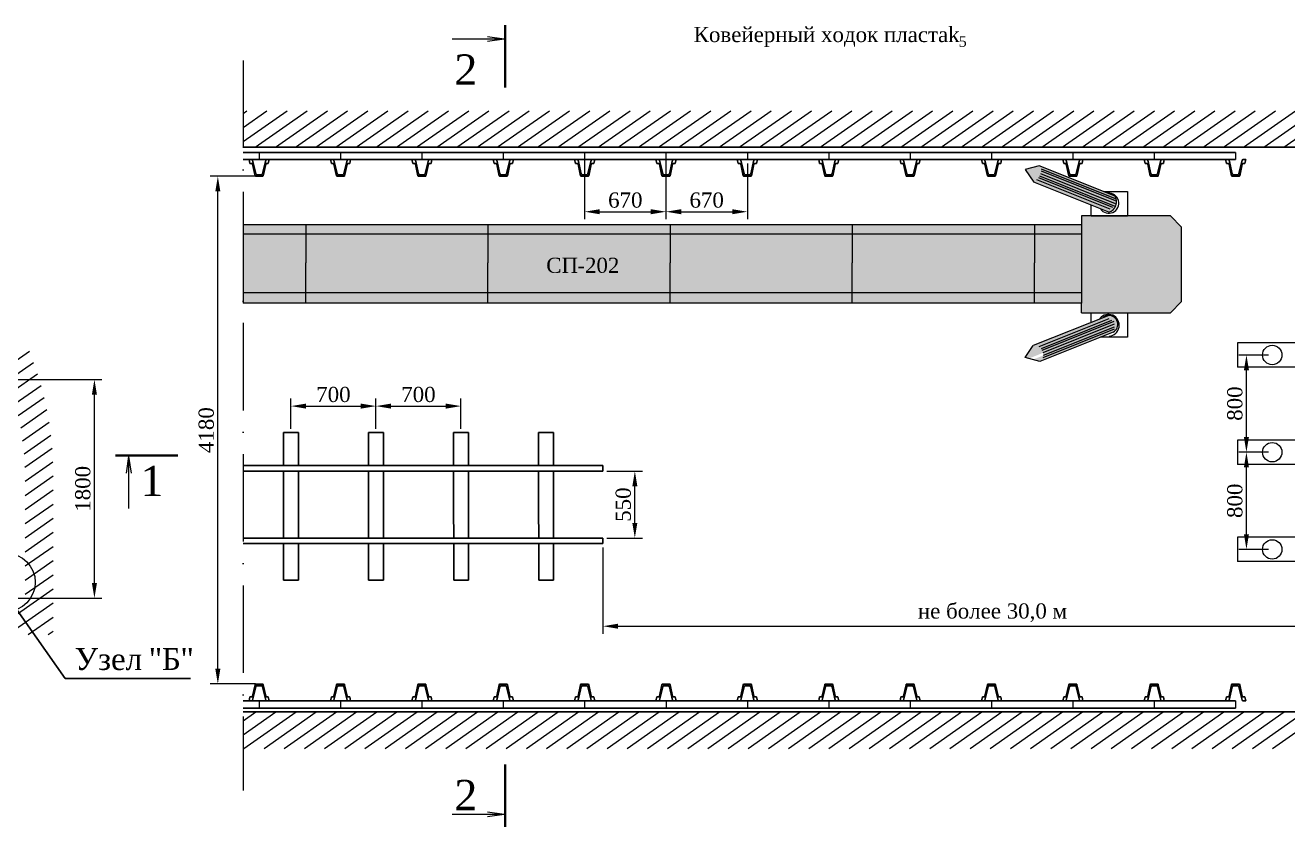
# Model space of a CAD drawing. Header units: millimetres. Extents: x -46762 to 217101, y -107409 to 31524.
# Drawn here: x 197293 to 207689, y -57504 to -50907 of the extents above; entities that cross this region are included whole.
import ezdxf

# ---------------------------------------------------------------- set-up
doc = ezdxf.new("R2010")
doc.units = ezdxf.units.MM
doc.linetypes.add('ACAD_ISO10W100', pattern=[18, 12, -3, 0, -3])
doc.styles.get("Standard").update_dxf_attribs({"font": 'TIMES.TTF'})

msp = doc.modelspace()

# ---------------------------------------------------------------- hatches: boundary and pattern name
at = {"lineweight": 13, "true_color": 0xffffff}
h = msp.add_hatch(color=7, dxfattribs=at)
edge = h.paths.add_edge_path()
edge.add_line((205527.68, -52094.54), (205597.23, -52197.98))
edge.add_line((205597.23, -52197.98), (206215.37, -52445.39))
edge.add_arc((206190.3, -52359.22), 89.74, 286.220776, 390.510708)
edge.add_line((206267.62, -52313.66), (205641.44, -52063.03))
edge.add_line((205641.44, -52063.03), (205527.68, -52094.54))
at = {"lineweight": 13}
for points in [[(206722.34, -52477.26), (205990.36, -52477.26), (205990.36, -53273.58), (206722.34, -53273.58), (206814.99, -53180.93), (206814.99, -52569.91)], [(199086.75, -52550.3), (199086.75, -53193.49), (205990.36, -53193.49), (205990.36, -52550.3)]]:
    msp.add_hatch(color=9, dxfattribs=at).paths.add_polyline_path(points)
at = {"lineweight": 13, "true_color": 0xffffff}
h = msp.add_hatch(color=7, dxfattribs=at)
edge = h.paths.add_edge_path()
edge.add_arc((205588.88, -53624.32), 86.67, 359.297864, 373.668881)
edge.add_line((205673.09, -53603.84), (205556.17, -53650.72))
edge.add_line((205556.17, -53650.72), (205589.4, -53659.92))
edge.add_line((205589.4, -53659.92), (205675.54, -53625.38))
edge = h.paths.add_edge_path()
edge.add_line((205527.35, -53642.74), (205646.21, -53675.65))
edge.add_line((205646.21, -53675.65), (206252.22, -53433.1))
edge.add_arc((206215.21, -53369.28), 73.77, 300.106922, 450.464587)
edge.add_line((206214.62, -53295.51), (205593.72, -53544.02))
edge.add_line((205593.72, -53544.02), (205527.35, -53642.74))

# ---------------------------------------------------------------- linework, layer by layer
at = {"lineweight": 40}
for p, q in [((201245.93, -50907.21), (201245.93, -51420.81)), ((198036.74, -54448.31), (198550.33, -54448.31)), ((201245.93, -56990.88), (201245.93, -57504.47))]:
    msp.add_line(p, q, dxfattribs=at)
at = {"lineweight": 20}
for p, q in [((201236.2, -51021.89), (200809.68, -51021.89)), ((201236.2, -51021.89), (201099.9, -51001.56)), ((201236.2, -51021.89), (201099.9, -51042.21)), ((198144.32, -54458.04), (198124, -54594.34)), ((198144.32, -54458.04), (198144.32, -54884.56)), ((198144.32, -54458.04), (198164.65, -54594.34)), ((201236.2, -57403.46), (200809.68, -57403.46)), ((201236.2, -57403.46), (201099.9, -57383.13)), ((201236.2, -57403.46), (201099.9, -57423.78))]:
    msp.add_line(p, q, dxfattribs=at)
at = {"color": 7, "linetype": 'ACAD_ISO10W100', "lineweight": 0, "ltscale": 60}
msp.add_line((199086.75, -51197.15), (199086.75, -57205.55), dxfattribs=at)
at = {"color": 7, "lineweight": 0}
for p, q in [((199086.75, -51632.71), (199117.7, -51611.04)), ((199086.75, -51748.99), (199283.76, -51611.04)), ((199086.75, -51865.27), (199449.83, -51611.04)), ((199187.44, -51911.04), (199615.89, -51611.04)), ((199353.51, -51911.04), (199781.95, -51611.04)), ((199519.57, -51911.04), (199948.02, -51611.04)), ((199685.63, -51911.04), (200114.08, -51611.04)), ((199851.7, -51911.04), (200280.14, -51611.04)), ((200017.76, -51911.04), (200446.21, -51611.04)), ((200183.82, -51911.04), (200612.27, -51611.04)), ((200349.89, -51911.04), (200778.33, -51611.04)), ((200515.95, -51911.04), (200944.39, -51611.04)), ((200682.01, -51911.04), (201110.46, -51611.04)), ((200848.08, -51911.04), (201276.52, -51611.04)), ((201014.14, -51911.04), (201442.58, -51611.04)), ((201180.2, -51911.04), (201608.65, -51611.04)), ((201346.27, -51911.04), (201774.71, -51611.04)), ((201512.33, -51911.04), (201940.77, -51611.04)), ((201678.39, -51911.04), (202106.84, -51611.04)), ((201844.46, -51911.04), (202272.9, -51611.04)), ((202010.52, -51911.04), (202438.96, -51611.04)), ((202176.58, -51911.04), (202605.03, -51611.04)), ((202342.65, -51911.04), (202771.09, -51611.04)), ((202508.71, -51911.04), (202937.15, -51611.04)), ((202674.77, -51911.04), (203103.22, -51611.04)), ((202840.84, -51911.04), (203269.28, -51611.04)), ((203006.9, -51911.04), (203435.34, -51611.04)), ((203172.96, -51911.04), (203601.41, -51611.04)), ((203339.03, -51911.04), (203767.47, -51611.04)), ((203505.09, -51911.04), (203933.53, -51611.04)), ((203671.15, -51911.04), (204099.6, -51611.04)), ((203837.22, -51911.04), (204265.66, -51611.04)), ((204003.28, -51911.04), (204431.72, -51611.04)), ((204169.34, -51911.04), (204597.79, -51611.04)), ((204335.41, -51911.04), (204763.85, -51611.04)), ((204501.47, -51911.04), (204929.91, -51611.04)), ((204667.53, -51911.04), (205095.98, -51611.04)), ((204833.6, -51911.04), (205262.04, -51611.04)), ((204999.66, -51911.04), (205428.1, -51611.04)), ((205165.72, -51911.04), (205594.17, -51611.04)), ((205331.79, -51911.04), (205760.23, -51611.04)), ((205497.85, -51911.04), (205926.29, -51611.04)), ((205663.91, -51911.04), (206092.36, -51611.04)), ((205829.98, -51911.04), (206258.42, -51611.04)), ((205996.04, -51911.04), (206424.48, -51611.04)), ((206162.1, -51911.04), (206590.55, -51611.04)), ((206328.17, -51911.04), (206756.61, -51611.04)), ((206494.23, -51911.04), (206922.67, -51611.04)), ((206660.29, -51911.04), (207088.74, -51611.04)), ((206826.36, -51911.04), (207254.8, -51611.04)), ((206992.42, -51911.04), (207420.86, -51611.04)), ((207158.48, -51911.04), (207586.93, -51611.04)), ((207324.55, -51911.04), (207752.99, -51611.04)), ((207490.61, -51911.04), (207919.05, -51611.04)), ((207656.67, -51911.04), (208085.12, -51611.04)), ((201899.18, -51984.55), (201899.18, -52504.49)), ((202569.18, -51984.55), (202569.18, -52504.49)), ((202569.18, -52044.55), (202569.18, -52504.49)), ((203239.18, -52044.55), (203239.18, -52504.49)), ((199188.11, -52150.37), (198816.6, -52150.37)), ((198879.1, -56204.37), (198879.1, -52275.37)), ((202024.18, -52441.99), (202444.18, -52441.99)), ((202694.18, -52441.99), (203114.18, -52441.99)), ((197117.53, -53737.03), (197327.38, -53590.09)), ((197152.15, -53829.07), (197362.37, -53681.87)), ((197114.58, -53823.1), (197925.24, -53823.1)), ((197183.41, -53923.46), (197394.31, -53775.78)), ((197211.18, -54020.29), (197423.12, -53871.89)), ((197862.74, -55498.1), (197862.74, -53948.1)), ((197235.32, -54119.67), (197448.66, -53970.29)), ((199480.79, -54229.16), (199480.79, -53979.6)), ((199605.79, -54042.1), (200055.79, -54042.1)), ((200180.79, -54229.16), (200180.79, -53979.6)), ((200180.79, -54229.16), (200180.79, -53979.6)), ((200305.79, -54042.1), (200755.79, -54042.1)), ((200880.79, -54229.16), (200880.79, -53979.6)), ((197255.63, -54221.73), (197470.81, -54071.06)), ((197271.9, -54326.61), (197489.39, -54174.33)), ((197283.87, -54434.51), (197504.21, -54280.23)), ((197291.21, -54545.65), (197515.03, -54388.93)), ((197293.35, -54660.43), (197521.59, -54500.62)), ((197293.35, -54776.71), (197523.35, -54615.66)), ((202081.12, -54577.81), (202375.21, -54577.81)), ((197293.35, -54892.99), (197523.35, -54731.94)), ((202312.71, -55003.22), (202312.71, -54702.81)), ((197293.35, -55009.26), (197523.35, -54848.22)), ((197293.35, -55125.54), (197523.35, -54964.5)), ((197293.35, -55241.82), (197523.35, -55080.77)), ((197293.35, -55358.1), (197523.35, -55197.05)), ((202081.12, -55128.22), (202375.21, -55128.22)), ((202049.87, -55205.62), (202049.87, -55916.32)), ((197293.35, -55474.38), (197523.35, -55313.33)), ((197293.35, -55590.66), (197523.35, -55429.61)), ((196984.64, -55923.1), (197523.35, -55545.89)), ((197114.58, -55623.1), (197925.24, -55623.1)), ((197150.7, -55923.1), (197523.35, -55662.17)), ((197316.77, -55923.1), (197523.35, -55778.45)), ((197482.83, -55923.1), (197523.35, -55894.73)), ((202174.87, -55853.82), (208339.99, -55853.82)), ((199188.11, -56329.37), (198816.6, -56329.37)), ((199086.75, -56632.7), (199190.74, -56559.88)), ((199086.75, -56748.98), (199356.8, -56559.88)), ((199094.42, -56859.88), (199522.87, -56559.88)), ((199260.49, -56859.88), (199688.93, -56559.88)), ((199426.55, -56859.88), (199854.99, -56559.88)), ((199592.61, -56859.88), (200021.06, -56559.88)), ((199758.68, -56859.88), (200187.12, -56559.88)), ((199924.74, -56859.88), (200353.18, -56559.88)), ((200090.8, -56859.88), (200519.25, -56559.88)), ((200256.87, -56859.88), (200685.31, -56559.88)), ((200422.93, -56859.88), (200851.37, -56559.88)), ((200588.99, -56859.88), (201017.44, -56559.88)), ((200755.06, -56859.88), (201183.5, -56559.88)), ((200921.12, -56859.88), (201349.56, -56559.88)), ((201087.18, -56859.88), (201515.63, -56559.88)), ((201253.25, -56859.88), (201681.69, -56559.88)), ((201419.31, -56859.88), (201847.75, -56559.88)), ((201585.37, -56859.88), (202013.82, -56559.88)), ((201751.44, -56859.88), (202179.88, -56559.88)), ((201917.5, -56859.88), (202345.94, -56559.88)), ((202083.56, -56859.88), (202512.01, -56559.88)), ((202249.63, -56859.88), (202678.07, -56559.88)), ((202415.69, -56859.88), (202844.13, -56559.88)), ((202581.75, -56859.88), (203010.2, -56559.88)), ((202747.82, -56859.88), (203176.26, -56559.88)), ((202913.88, -56859.88), (203342.32, -56559.88)), ((203079.94, -56859.88), (203508.39, -56559.88)), ((203246.01, -56859.88), (203674.45, -56559.88)), ((203412.07, -56859.88), (203840.51, -56559.88)), ((203578.13, -56859.88), (204006.58, -56559.88)), ((203744.2, -56859.88), (204172.64, -56559.88)), ((203910.26, -56859.88), (204338.7, -56559.88)), ((204076.32, -56859.88), (204504.77, -56559.88)), ((204242.38, -56859.88), (204670.83, -56559.88)), ((204408.45, -56859.88), (204836.89, -56559.88)), ((204574.51, -56859.88), (205002.96, -56559.88)), ((204740.57, -56859.88), (205169.02, -56559.88)), ((204906.64, -56859.88), (205335.08, -56559.88)), ((205072.7, -56859.88), (205501.15, -56559.88)), ((205238.76, -56859.88), (205667.21, -56559.88)), ((205404.83, -56859.88), (205833.27, -56559.88)), ((205570.89, -56859.88), (205999.34, -56559.88)), ((205736.95, -56859.88), (206165.4, -56559.88)), ((205903.02, -56859.88), (206331.46, -56559.88)), ((206069.08, -56859.88), (206497.53, -56559.88)), ((206235.14, -56859.88), (206663.59, -56559.88)), ((206401.21, -56859.88), (206829.65, -56559.88)), ((206567.27, -56859.88), (206995.72, -56559.88)), ((206733.33, -56859.88), (207161.78, -56559.88)), ((206899.4, -56859.88), (207327.84, -56559.88)), ((207065.46, -56859.88), (207493.91, -56559.88)), ((207231.52, -56859.88), (207659.97, -56559.88)), ((207397.59, -56859.88), (207826.03, -56559.88)), ((207563.65, -56859.88), (207992.1, -56559.88))]:
    msp.add_line(p, q, dxfattribs=at)
for p, q in [((199086.75, -51911.04), (208464.99, -51911.04)), ((199086.75, -51953.3), (207259.18, -51953.3)), ((199086.75, -52013.3), (207259.18, -52013.3)), ((199136.36, -52013.3), (199159.63, -52013.3)), ((199143.85, -52045.3), (199136.41, -52013.3)), ((199143.85, -52045.3), (199159.51, -52045.3)), ((199185.84, -52145.56), (199165.38, -52050.04)), ((199192.04, -52128.86), (199165.46, -52017.9)), ((199246.68, -52128.86), (199273.26, -52017.9)), ((199252.88, -52145.56), (199273.34, -52050.04)), ((199279.09, -52013.3), (199302.36, -52013.3)), ((199279.21, -52045.3), (199294.79, -52045.3)), ((199294.79, -52045.3), (199302.21, -52013.3)), ((199806.36, -52013.3), (199829.63, -52013.3)), ((199813.85, -52045.3), (199806.41, -52013.3)), ((199813.85, -52045.3), (199829.51, -52045.3)), ((199855.84, -52145.56), (199835.38, -52050.04)), ((199862.04, -52128.86), (199835.46, -52017.9)), ((199916.68, -52128.86), (199943.26, -52017.9)), ((199922.88, -52145.56), (199943.34, -52050.04)), ((199949.09, -52013.3), (199972.36, -52013.3)), ((199949.21, -52045.3), (199964.79, -52045.3)), ((199964.79, -52045.3), (199972.21, -52013.3)), ((200476.36, -52013.3), (200499.63, -52013.3)), ((200483.85, -52045.3), (200476.41, -52013.3)), ((200483.85, -52045.3), (200499.51, -52045.3)), ((200525.84, -52145.56), (200505.38, -52050.04)), ((200532.04, -52128.86), (200505.46, -52017.9)), ((200586.68, -52128.86), (200613.26, -52017.9)), ((200592.88, -52145.56), (200613.34, -52050.04)), ((200619.09, -52013.3), (200642.36, -52013.3)), ((200619.21, -52045.3), (200634.79, -52045.3)), ((200634.79, -52045.3), (200642.21, -52013.3)), ((201146.36, -52013.3), (201169.63, -52013.3)), ((201153.85, -52045.3), (201146.41, -52013.3)), ((201153.85, -52045.3), (201169.51, -52045.3)), ((201195.84, -52145.56), (201175.38, -52050.04)), ((201202.04, -52128.86), (201175.46, -52017.9)), ((201256.68, -52128.86), (201283.26, -52017.9)), ((201262.88, -52145.56), (201283.34, -52050.04)), ((201289.09, -52013.3), (201312.36, -52013.3)), ((201289.21, -52045.3), (201304.79, -52045.3)), ((201304.79, -52045.3), (201312.21, -52013.3)), ((201816.36, -52013.3), (201839.63, -52013.3)), ((201823.85, -52045.3), (201816.41, -52013.3)), ((201823.85, -52045.3), (201839.51, -52045.3)), ((201865.84, -52145.56), (201845.38, -52050.04)), ((201872.04, -52128.86), (201845.46, -52017.9)), ((201926.68, -52128.86), (201953.26, -52017.9)), ((201932.88, -52145.56), (201953.34, -52050.04)), ((201959.09, -52013.3), (201982.36, -52013.3)), ((201959.21, -52045.3), (201974.79, -52045.3)), ((201974.79, -52045.3), (201982.21, -52013.3)), ((202486.36, -52013.3), (202509.63, -52013.3)), ((202493.85, -52045.3), (202486.41, -52013.3)), ((202493.85, -52045.3), (202509.51, -52045.3)), ((202535.84, -52145.56), (202515.38, -52050.04)), ((202542.04, -52128.86), (202515.46, -52017.9)), ((202596.68, -52128.86), (202623.26, -52017.9)), ((202602.88, -52145.56), (202623.34, -52050.04)), ((202629.09, -52013.3), (202652.36, -52013.3)), ((202629.21, -52045.3), (202644.79, -52045.3)), ((202644.79, -52045.3), (202652.21, -52013.3)), ((203156.36, -52013.3), (203179.63, -52013.3)), ((203163.85, -52045.3), (203156.41, -52013.3)), ((203163.85, -52045.3), (203179.51, -52045.3)), ((203205.84, -52145.56), (203185.38, -52050.04)), ((203212.04, -52128.86), (203185.46, -52017.9)), ((203266.68, -52128.86), (203293.26, -52017.9)), ((203272.88, -52145.56), (203293.34, -52050.04)), ((203299.09, -52013.3), (203322.36, -52013.3)), ((203299.21, -52045.3), (203314.79, -52045.3)), ((203314.79, -52045.3), (203322.21, -52013.3)), ((203826.36, -52013.3), (203849.63, -52013.3)), ((203833.85, -52045.3), (203826.41, -52013.3)), ((203833.85, -52045.3), (203849.51, -52045.3)), ((203875.84, -52145.56), (203855.38, -52050.04)), ((203882.04, -52128.86), (203855.46, -52017.9)), ((203936.68, -52128.86), (203963.26, -52017.9)), ((203942.88, -52145.56), (203963.34, -52050.04)), ((203969.09, -52013.3), (203992.36, -52013.3)), ((203969.21, -52045.3), (203984.79, -52045.3)), ((203984.79, -52045.3), (203992.21, -52013.3)), ((204496.36, -52013.3), (204519.63, -52013.3)), ((204503.85, -52045.3), (204496.41, -52013.3)), ((204503.85, -52045.3), (204519.51, -52045.3)), ((204545.84, -52145.56), (204525.38, -52050.04)), ((204552.04, -52128.86), (204525.46, -52017.9)), ((204606.68, -52128.86), (204633.26, -52017.9)), ((204612.88, -52145.56), (204633.34, -52050.04)), ((204639.09, -52013.3), (204662.36, -52013.3)), ((204639.21, -52045.3), (204654.79, -52045.3)), ((204654.79, -52045.3), (204662.21, -52013.3)), ((205166.36, -52013.3), (205189.63, -52013.3)), ((205173.85, -52045.3), (205166.41, -52013.3)), ((205173.85, -52045.3), (205189.51, -52045.3)), ((205215.84, -52145.56), (205195.38, -52050.04)), ((205222.04, -52128.86), (205195.46, -52017.9)), ((205276.68, -52128.86), (205303.26, -52017.9)), ((205282.88, -52145.56), (205303.34, -52050.04)), ((205309.09, -52013.3), (205332.36, -52013.3)), ((205309.21, -52045.3), (205324.79, -52045.3)), ((205324.79, -52045.3), (205332.21, -52013.3)), ((205836.36, -52013.3), (205859.63, -52013.3)), ((205843.85, -52045.3), (205836.41, -52013.3)), ((205843.85, -52045.3), (205859.51, -52045.3)), ((205885.84, -52145.56), (205865.38, -52050.04)), ((205892.04, -52128.86), (205865.46, -52017.9)), ((205946.68, -52128.86), (205973.26, -52017.9)), ((205952.88, -52145.56), (205973.34, -52050.04)), ((205979.09, -52013.3), (206002.36, -52013.3)), ((205979.21, -52045.3), (205994.79, -52045.3)), ((205994.79, -52045.3), (206002.21, -52013.3)), ((206506.36, -52013.3), (206529.63, -52013.3)), ((206513.85, -52045.3), (206506.41, -52013.3)), ((206513.85, -52045.3), (206529.51, -52045.3)), ((206555.84, -52145.56), (206535.38, -52050.04)), ((206562.04, -52128.86), (206535.46, -52017.9)), ((206616.68, -52128.86), (206643.26, -52017.9)), ((206622.88, -52145.56), (206643.34, -52050.04)), ((206649.09, -52013.3), (206672.36, -52013.3)), ((206649.21, -52045.3), (206664.79, -52045.3)), ((206664.79, -52045.3), (206672.21, -52013.3)), ((207176.36, -52013.3), (207199.63, -52013.3)), ((207183.85, -52045.3), (207176.41, -52013.3)), ((207183.85, -52045.3), (207199.51, -52045.3)), ((207225.84, -52145.56), (207205.38, -52050.04)), ((207232.04, -52128.86), (207205.46, -52017.9)), ((207286.68, -52128.86), (207313.26, -52017.9)), ((207292.88, -52145.56), (207313.34, -52050.04)), ((207319.09, -52013.3), (207342.21, -52013.3)), ((207319.09, -52013.3), (207342.36, -52013.3)), ((207319.21, -52045.3), (207334.79, -52045.3)), ((207334.79, -52045.3), (207342.21, -52013.3)), ((199191.71, -52150.3), (199247.01, -52150.3)), ((199202.74, -52137.3), (199235.98, -52137.3)), ((199861.71, -52150.3), (199917.01, -52150.3)), ((199872.74, -52137.3), (199905.98, -52137.3)), ((200531.71, -52150.3), (200587.01, -52150.3)), ((200542.74, -52137.3), (200575.98, -52137.3)), ((201201.71, -52150.3), (201257.01, -52150.3)), ((201212.74, -52137.3), (201245.98, -52137.3)), ((201871.71, -52150.3), (201927.01, -52150.3)), ((201882.74, -52137.3), (201915.98, -52137.3)), ((202541.71, -52150.3), (202597.01, -52150.3)), ((202552.74, -52137.3), (202585.98, -52137.3)), ((203211.71, -52150.3), (203267.01, -52150.3)), ((203222.74, -52137.3), (203255.98, -52137.3)), ((203881.71, -52150.3), (203937.01, -52150.3)), ((203892.74, -52137.3), (203925.98, -52137.3)), ((204551.71, -52150.3), (204607.01, -52150.3)), ((204562.74, -52137.3), (204595.98, -52137.3)), ((205221.71, -52150.3), (205277.01, -52150.3)), ((205232.74, -52137.3), (205265.98, -52137.3)), ((205891.71, -52150.3), (205947.01, -52150.3)), ((205902.74, -52137.3), (205935.98, -52137.3)), ((206561.71, -52150.3), (206617.01, -52150.3)), ((206572.74, -52137.3), (206605.98, -52137.3)), ((207231.71, -52150.3), (207287.01, -52150.3)), ((207242.74, -52137.3), (207275.98, -52137.3)), ((199418.79, -54260.41), (199542.79, -54260.41)), ((199418.79, -54531.66), (199418.79, -54260.41)), ((199542.79, -54531.66), (199542.79, -54260.41)), ((200118.79, -54260.41), (200242.79, -54260.41)), ((200118.79, -54531.66), (200118.79, -54260.41)), ((200242.79, -54531.66), (200242.79, -54260.41)), ((200818.79, -54260.41), (200942.79, -54260.41)), ((200818.79, -54531.66), (200818.79, -54260.41)), ((200942.79, -54531.66), (200942.79, -54260.41)), ((201518.79, -54260.41), (201642.79, -54260.41)), ((201518.79, -54531.66), (201518.79, -54260.41)), ((201642.79, -54531.66), (201642.79, -54260.41)), ((199418.79, -55015.12), (199418.79, -54577.81)), ((199542.79, -55128.22), (199542.79, -54577.81)), ((200118.79, -55015.12), (200118.79, -54577.81)), ((200242.79, -55128.22), (200242.79, -54577.81)), ((200818.79, -55015.12), (200818.79, -54577.81)), ((200942.79, -55128.22), (200942.79, -54577.81)), ((201518.79, -55015.12), (201518.79, -54577.81)), ((201642.79, -55128.22), (201642.79, -54577.81)), ((199420.99, -55128.22), (199420.99, -55015.63)), ((200120.99, -55128.22), (200120.99, -55015.63)), ((200820.99, -55128.22), (200820.99, -55015.63)), ((201520.99, -55128.22), (201520.99, -55015.63)), ((199420.99, -55474.28), (199420.99, -55174.37)), ((199542.79, -55474.28), (199542.79, -55174.37)), ((200120.99, -55474.28), (200120.99, -55174.37)), ((200242.79, -55474.28), (200242.79, -55174.37)), ((200820.99, -55474.28), (200820.99, -55174.37)), ((200942.79, -55474.28), (200942.79, -55174.37)), ((201520.99, -55474.28), (201520.99, -55174.37)), ((201642.79, -55474.28), (201642.79, -55174.37)), ((199420.99, -55474.28), (199542.79, -55474.28)), ((200120.99, -55474.28), (200242.79, -55474.28)), ((200820.99, -55474.28), (200942.79, -55474.28)), ((201520.99, -55474.28), (201642.79, -55474.28)), ((199185.84, -56335.04), (199165.38, -56430.56)), ((199191.71, -56330.3), (199247.01, -56330.3)), ((199252.88, -56335.04), (199273.34, -56430.56)), ((199855.84, -56335.04), (199835.38, -56430.56)), ((199861.71, -56330.3), (199917.01, -56330.3)), ((199922.88, -56335.04), (199943.34, -56430.56)), ((200525.84, -56335.04), (200505.38, -56430.56)), ((200531.71, -56330.3), (200587.01, -56330.3)), ((200592.88, -56335.04), (200613.34, -56430.56)), ((201195.84, -56335.04), (201175.38, -56430.56)), ((201201.71, -56330.3), (201257.01, -56330.3)), ((201262.88, -56335.04), (201283.34, -56430.56)), ((201865.84, -56335.04), (201845.38, -56430.56)), ((201871.71, -56330.3), (201927.01, -56330.3)), ((201932.88, -56335.04), (201953.34, -56430.56)), ((202535.84, -56335.04), (202515.38, -56430.56)), ((202541.71, -56330.3), (202597.01, -56330.3)), ((202602.88, -56335.04), (202623.34, -56430.56)), ((203205.84, -56335.04), (203185.38, -56430.56)), ((203211.71, -56330.3), (203267.01, -56330.3)), ((203272.88, -56335.04), (203293.34, -56430.56)), ((203875.84, -56335.04), (203855.38, -56430.56)), ((203881.71, -56330.3), (203937.01, -56330.3)), ((203942.88, -56335.04), (203963.34, -56430.56)), ((204545.84, -56335.04), (204525.38, -56430.56)), ((204551.71, -56330.3), (204607.01, -56330.3)), ((204612.88, -56335.04), (204633.34, -56430.56)), ((205215.84, -56335.04), (205195.38, -56430.56)), ((205221.71, -56330.3), (205277.01, -56330.3)), ((205282.88, -56335.04), (205303.34, -56430.56)), ((205885.84, -56335.04), (205865.38, -56430.56)), ((205891.71, -56330.3), (205947.01, -56330.3)), ((205952.88, -56335.04), (205973.34, -56430.56)), ((206555.84, -56335.04), (206535.38, -56430.56)), ((206561.71, -56330.3), (206617.01, -56330.3)), ((206622.88, -56335.04), (206643.34, -56430.56)), ((207225.84, -56335.04), (207205.38, -56430.56)), ((207231.71, -56330.3), (207287.01, -56330.3)), ((207292.88, -56335.04), (207313.34, -56430.56)), ((199143.85, -56435.3), (199136.41, -56467.3)), ((199143.85, -56435.3), (199159.51, -56435.3)), ((199192.04, -56351.74), (199165.46, -56462.7)), ((199202.74, -56343.3), (199235.98, -56343.3)), ((199246.68, -56351.74), (199273.26, -56462.7)), ((199279.21, -56435.3), (199294.79, -56435.3)), ((199294.79, -56435.3), (199302.21, -56467.3)), ((199813.85, -56435.3), (199806.41, -56467.3)), ((199813.85, -56435.3), (199829.51, -56435.3)), ((199862.04, -56351.74), (199835.46, -56462.7)), ((199872.74, -56343.3), (199905.98, -56343.3)), ((199916.68, -56351.74), (199943.26, -56462.7)), ((199949.21, -56435.3), (199964.79, -56435.3)), ((199964.79, -56435.3), (199972.21, -56467.3)), ((200483.85, -56435.3), (200476.41, -56467.3)), ((200483.85, -56435.3), (200499.51, -56435.3)), ((200532.04, -56351.74), (200505.46, -56462.7)), ((200542.74, -56343.3), (200575.98, -56343.3)), ((200586.68, -56351.74), (200613.26, -56462.7)), ((200619.21, -56435.3), (200634.79, -56435.3)), ((200634.79, -56435.3), (200642.21, -56467.3)), ((201153.85, -56435.3), (201146.41, -56467.3)), ((201153.85, -56435.3), (201169.51, -56435.3)), ((201202.04, -56351.74), (201175.46, -56462.7)), ((201212.74, -56343.3), (201245.98, -56343.3)), ((201256.68, -56351.74), (201283.26, -56462.7)), ((201289.21, -56435.3), (201304.79, -56435.3)), ((201304.79, -56435.3), (201312.21, -56467.3)), ((201823.85, -56435.3), (201816.41, -56467.3)), ((201823.85, -56435.3), (201839.51, -56435.3)), ((201872.04, -56351.74), (201845.46, -56462.7)), ((201882.74, -56343.3), (201915.98, -56343.3)), ((201926.68, -56351.74), (201953.26, -56462.7)), ((201959.21, -56435.3), (201974.79, -56435.3)), ((201974.79, -56435.3), (201982.21, -56467.3)), ((202493.85, -56435.3), (202486.41, -56467.3)), ((202493.85, -56435.3), (202509.51, -56435.3)), ((202542.04, -56351.74), (202515.46, -56462.7)), ((202552.74, -56343.3), (202585.98, -56343.3)), ((202596.68, -56351.74), (202623.26, -56462.7)), ((202629.21, -56435.3), (202644.79, -56435.3)), ((202644.79, -56435.3), (202652.21, -56467.3)), ((203163.85, -56435.3), (203156.41, -56467.3)), ((203163.85, -56435.3), (203179.51, -56435.3)), ((203212.04, -56351.74), (203185.46, -56462.7)), ((203222.74, -56343.3), (203255.98, -56343.3)), ((203266.68, -56351.74), (203293.26, -56462.7)), ((203299.21, -56435.3), (203314.79, -56435.3)), ((203314.79, -56435.3), (203322.21, -56467.3)), ((203833.85, -56435.3), (203826.41, -56467.3)), ((203833.85, -56435.3), (203849.51, -56435.3)), ((203882.04, -56351.74), (203855.46, -56462.7)), ((203892.74, -56343.3), (203925.98, -56343.3)), ((203936.68, -56351.74), (203963.26, -56462.7)), ((203969.21, -56435.3), (203984.79, -56435.3)), ((203984.79, -56435.3), (203992.21, -56467.3)), ((204503.85, -56435.3), (204496.41, -56467.3)), ((204503.85, -56435.3), (204519.51, -56435.3)), ((204552.04, -56351.74), (204525.46, -56462.7)), ((204562.74, -56343.3), (204595.98, -56343.3)), ((204606.68, -56351.74), (204633.26, -56462.7)), ((204639.21, -56435.3), (204654.79, -56435.3)), ((204654.79, -56435.3), (204662.21, -56467.3)), ((205173.85, -56435.3), (205166.41, -56467.3)), ((205173.85, -56435.3), (205189.51, -56435.3)), ((205222.04, -56351.74), (205195.46, -56462.7)), ((205232.74, -56343.3), (205265.98, -56343.3)), ((205276.68, -56351.74), (205303.26, -56462.7)), ((205309.21, -56435.3), (205324.79, -56435.3)), ((205324.79, -56435.3), (205332.21, -56467.3)), ((205843.85, -56435.3), (205836.41, -56467.3)), ((205843.85, -56435.3), (205859.51, -56435.3)), ((205892.04, -56351.74), (205865.46, -56462.7)), ((205902.74, -56343.3), (205935.98, -56343.3)), ((205946.68, -56351.74), (205973.26, -56462.7)), ((205979.21, -56435.3), (205994.79, -56435.3)), ((205994.79, -56435.3), (206002.21, -56467.3)), ((206513.85, -56435.3), (206506.41, -56467.3)), ((206513.85, -56435.3), (206529.51, -56435.3)), ((206562.04, -56351.74), (206535.46, -56462.7)), ((206572.74, -56343.3), (206605.98, -56343.3)), ((206616.68, -56351.74), (206643.26, -56462.7)), ((206649.21, -56435.3), (206664.79, -56435.3)), ((206664.79, -56435.3), (206672.21, -56467.3)), ((207183.85, -56435.3), (207176.41, -56467.3)), ((207183.85, -56435.3), (207199.51, -56435.3)), ((207232.04, -56351.74), (207205.46, -56462.7)), ((207242.74, -56343.3), (207275.98, -56343.3)), ((207286.68, -56351.74), (207313.26, -56462.7)), ((207319.21, -56435.3), (207334.79, -56435.3)), ((207334.79, -56435.3), (207342.21, -56467.3)), ((199086.75, -56467.3), (207259.36, -56467.3)), ((199086.75, -56527.3), (207259.36, -56527.3)), ((199136.36, -56467.3), (199159.63, -56467.3)), ((199279.09, -56467.3), (199302.36, -56467.3)), ((199806.36, -56467.3), (199829.63, -56467.3)), ((199949.09, -56467.3), (199972.36, -56467.3)), ((200476.36, -56467.3), (200499.63, -56467.3)), ((200619.09, -56467.3), (200642.36, -56467.3)), ((201146.36, -56467.3), (201169.63, -56467.3)), ((201289.09, -56467.3), (201312.36, -56467.3)), ((201816.36, -56467.3), (201839.63, -56467.3)), ((201959.09, -56467.3), (201982.36, -56467.3)), ((202486.36, -56467.3), (202509.63, -56467.3)), ((202629.09, -56467.3), (202652.36, -56467.3)), ((203156.36, -56467.3), (203179.63, -56467.3)), ((203299.09, -56467.3), (203322.36, -56467.3)), ((203826.36, -56467.3), (203849.63, -56467.3)), ((203969.09, -56467.3), (203992.36, -56467.3)), ((204496.36, -56467.3), (204519.63, -56467.3)), ((204639.09, -56467.3), (204662.36, -56467.3)), ((205166.36, -56467.3), (205189.63, -56467.3)), ((205309.09, -56467.3), (205332.36, -56467.3)), ((205836.36, -56467.3), (205859.63, -56467.3)), ((205979.09, -56467.3), (206002.36, -56467.3)), ((206506.36, -56467.3), (206529.63, -56467.3)), ((206649.09, -56467.3), (206672.36, -56467.3)), ((207176.36, -56467.3), (207199.63, -56467.3)), ((207319.09, -56467.3), (207342.36, -56467.3)), ((199086.75, -56559.88), (208464.99, -56559.88))]:
    msp.add_line(p, q)
at = {"color": 7, "lineweight": 15}
for p, q in [((199219.18, -51953.3), (199219.18, -52013.3)), ((199889.18, -51953.3), (199889.18, -52013.3)), ((200559.18, -51953.3), (200559.18, -52013.3)), ((201229.18, -51953.3), (201229.18, -52013.3)), ((201899.18, -51953.3), (201899.18, -52013.3)), ((202569.18, -51953.3), (202569.18, -52013.3)), ((203239.18, -51953.3), (203239.18, -52013.3)), ((203909.18, -51953.3), (203909.18, -52013.3)), ((204579.18, -51953.3), (204579.18, -52013.3)), ((205249.18, -51953.3), (205249.18, -52013.3)), ((205919.18, -51953.3), (205919.18, -52013.3)), ((206589.18, -51953.3), (206589.18, -52013.3)), ((207259.18, -51953.3), (207259.18, -52013.3))]:
    msp.add_line(p, q, dxfattribs=at)
at = {"linetype": 'Continuous', "lineweight": 13}
for p, q in [((205641.44, -52063.03), (205527.68, -52094.54)), ((206267.62, -52313.66), (205641.44, -52063.03)), ((205527.68, -52094.54), (205597.23, -52197.98)), ((206225.16, -52421.18), (205622.89, -52179.72)), ((206247.67, -52406.16), (205639.43, -52162.31)), ((206266.43, -52398.65), (205647.29, -52150.43)), ((206270.19, -52376.13), (205656.33, -52130.03)), ((206270.19, -52353.6), (205660.91, -52109.34)), ((206270.19, -52334.83), (205661.57, -52090.84)), ((206215.37, -52445.39), (205597.23, -52197.98)), ((206173.8, -52276.11), (206369.93, -52276.11)), ((206369.93, -52276.11), (206369.93, -52477.36)), ((206070.73, -52477.36), (206070.73, -52387.5)), ((206722.34, -52477.26), (205990.36, -52477.26)), ((206369.93, -52477.36), (206070.73, -52477.36)), ((206814.99, -52569.91), (206722.34, -52477.26)), ((205990.36, -52550.3, 101.92), (199086.75, -52550.3, 101.92)), ((199602.73, -52550.3, 101.92), (199602.73, -52862.3, 101.92)), ((201102.73, -52550.3, 101.92), (201102.73, -52862.3, 101.92)), ((202602.73, -52550.3, 101.92), (202602.73, -52862.3, 101.92)), ((204102.73, -52550.3, 101.92), (204102.73, -52862.3, 101.92)), ((205602.73, -52550.3, 101.92), (205602.73, -52862.3, 101.92)), ((205990.36, -52550.3), (205990.36, -53193.49)), ((206814.99, -53180.93), (206814.99, -52569.91)), ((205990.36, -52627.41, 101.92), (199086.75, -52627.41, 101.92)), ((199602.73, -53193.49, 101.92), (199602.73, -52862.3, 101.92)), ((201102.73, -53193.49, 101.92), (201102.73, -52862.3, 101.92)), ((202602.73, -53193.49, 101.92), (202602.73, -52862.3, 101.92)), ((204102.73, -53193.49, 101.92), (204102.73, -52862.3, 101.92)), ((205602.73, -53193.49, 101.92), (205602.73, -52862.3, 101.92)), ((205990.36, -53110.02, 101.92), (199086.75, -53110.02, 101.92)), ((205990.36, -53193.49, 101.92), (199086.75, -53193.49, 101.92)), ((206722.34, -53273.58), (206814.99, -53180.93)), ((206214.62, -53295.51), (205593.72, -53544.02)), ((206214.67, -53323.62), (205639.71, -53554.12)), ((205990.36, -53273.58), (206722.34, -53273.58)), ((206070.73, -53353.1), (206070.73, -53273.79)), ((206070.73, -53273.79), (206369.93, -53273.79)), ((206369.93, -53273.79), (206369.93, -53475.04)), ((206237.18, -53338.64), (205657.3, -53571.12)), ((206255.94, -53346.14), (205665.08, -53583.02)), ((206259.69, -53409.96), (205673, -53645.17)), ((206259.69, -53368.67), (205673.09, -53603.84)), ((206259.69, -53391.19), (205675.54, -53625.38)), ((206252.22, -53433.1), (205646.21, -53675.65)), ((206369.93, -53475.04), (206147.45, -53475.04)), ((205527.35, -53642.74), (205593.72, -53544.02)), ((205646.21, -53675.65), (205527.35, -53642.74))]:
    msp.add_line(p, q, dxfattribs=at)
at = {"color": 7, "lineweight": 13}
for p, q in [((205990.36, -52477.26), (205990.36, -52550.3)), ((199086.75, -52550.3, 101.92), (199086.75, -53193.49, 101.92)), ((205990.36, -52550.3), (205990.36, -53193.49)), ((205990.36, -53273.58), (205990.36, -53193.49)), ((208456.45, -53521.57), (207273.53, -53521.57)), ((207273.53, -53521.57), (207273.53, -53721.57)), ((207529.49, -53621.57), (207285.85, -53621.57)), ((208456.45, -53721.57), (207273.53, -53721.57)), ((207348.35, -54296.57), (207348.35, -53746.57)), ((208456.45, -54321.57), (207273.53, -54321.57)), ((207273.53, -54321.57), (207273.53, -54521.57)), ((207529.49, -54421.57), (207285.85, -54421.57)), ((207529.49, -54421.57), (207285.85, -54421.57)), ((208456.45, -54521.57), (207273.53, -54521.57)), ((207348.35, -55096.57), (207348.35, -54546.57)), ((208456.45, -55121.57), (207273.53, -55121.57)), ((207273.53, -55121.57), (207273.53, -55321.57)), ((207529.49, -55221.57), (207285.85, -55221.57)), ((208456.45, -55321.57), (207273.53, -55321.57))]:
    msp.add_line(p, q, dxfattribs=at)
at = {"color": 7, "lineweight": 30}
for p, q in [((202049.87, -54531.66), (199086.75, -54531.66)), ((202049.87, -54531.66), (202049.87, -54577.81)), ((202049.87, -54577.81), (199086.75, -54577.81)), ((202049.87, -55128.22), (199086.75, -55128.22)), ((202049.87, -55174.37), (199086.75, -55174.37)), ((202049.87, -55128.22), (202049.87, -55174.37))]:
    msp.add_line(p, q, dxfattribs=at)
at = {"color": 7}
for p, q in [((197622.37, -56283.9), (197225.86, -55722.63)), ((198653.64, -56284.28), (197622.37, -56283.9))]:
    msp.add_line(p, q, dxfattribs=at)
at = {"linetype": 'ACAD_ISO10W100', "lineweight": 15, "ltscale": 50}
for p, q in [((199219.36, -56467.3), (199219.36, -56527.3)), ((199889.36, -56467.3), (199889.36, -56527.3)), ((200559.36, -56467.3), (200559.36, -56527.3)), ((201229.36, -56467.3), (201229.36, -56527.3)), ((201899.36, -56467.3), (201899.36, -56527.3)), ((202569.36, -56467.3), (202569.36, -56527.3)), ((203239.36, -56467.3), (203239.36, -56527.3)), ((203909.36, -56467.3), (203909.36, -56527.3)), ((204579.36, -56467.3), (204579.36, -56527.3)), ((205249.36, -56467.3), (205249.36, -56527.3)), ((205919.36, -56467.3), (205919.36, -56527.3)), ((206589.36, -56467.3), (206589.36, -56527.3)), ((207259.36, -56467.3), (207259.36, -56527.3)), ((199219.36, -56559.88), (199219.36, -56560.3)), ((199889.36, -56559.88), (199889.36, -56560.3))]:
    msp.add_line(p, q, dxfattribs=at)
at = {"color": 7, "lineweight": 13}
for centre in [(207560.74, -53621.57), (207560.74, -54421.57), (207560.74, -55221.57)]:
    msp.add_circle(centre, 80, dxfattribs=at)
at = {"color": 7, "lineweight": 0}
msp.add_circle((197136.28, -55492.17), 239.55, dxfattribs=at)
for centre, radius, start, end in [((199159.51, -52051.3), 6, 12.094757, 90), ((199159.63, -52019.3), 6, 13.469517, 90), ((199279.09, -52019.3), 6, 90, 166.530483), ((199279.21, -52051.3), 6, 90, 167.905243), ((199829.51, -52051.3), 6, 12.094757, 90), ((199829.63, -52019.3), 6, 13.469517, 90), ((199949.09, -52019.3), 6, 90, 166.530483), ((199949.21, -52051.3), 6, 90, 167.905243), ((200499.51, -52051.3), 6, 12.094757, 90), ((200499.63, -52019.3), 6, 13.469517, 90), ((200619.09, -52019.3), 6, 90, 166.530483), ((200619.21, -52051.3), 6, 90, 167.905243), ((201169.51, -52051.3), 6, 12.094757, 90), ((201169.63, -52019.3), 6, 13.469517, 90), ((201289.09, -52019.3), 6, 90, 166.530483), ((201289.21, -52051.3), 6, 90, 167.905243), ((201839.51, -52051.3), 6, 12.094757, 90), ((201839.63, -52019.3), 6, 13.469517, 90), ((201959.09, -52019.3), 6, 90, 166.530483), ((201959.21, -52051.3), 6, 90, 167.905243), ((202509.51, -52051.3), 6, 12.094757, 90), ((202509.63, -52019.3), 6, 13.469517, 90), ((202629.09, -52019.3), 6, 90, 166.530483), ((202629.21, -52051.3), 6, 90, 167.905243), ((203179.51, -52051.3), 6, 12.094757, 90), ((203179.63, -52019.3), 6, 13.469517, 90), ((203299.09, -52019.3), 6, 90, 166.530483), ((203299.21, -52051.3), 6, 90, 167.905243), ((203849.51, -52051.3), 6, 12.094757, 90), ((203849.63, -52019.3), 6, 13.469517, 90), ((203969.09, -52019.3), 6, 90, 166.530483), ((203969.21, -52051.3), 6, 90, 167.905243), ((204519.51, -52051.3), 6, 12.094757, 90), ((204519.63, -52019.3), 6, 13.469517, 90), ((204639.09, -52019.3), 6, 90, 166.530483), ((204639.21, -52051.3), 6, 90, 167.905243), ((205189.51, -52051.3), 6, 12.094757, 90), ((205189.63, -52019.3), 6, 13.469517, 90), ((205309.09, -52019.3), 6, 90, 166.530483), ((205309.21, -52051.3), 6, 90, 167.905243), ((205859.51, -52051.3), 6, 12.094757, 90), ((205859.63, -52019.3), 6, 13.469517, 90), ((205979.09, -52019.3), 6, 90, 166.530483), ((205979.21, -52051.3), 6, 90, 167.905243), ((206529.51, -52051.3), 6, 12.094757, 90), ((206529.63, -52019.3), 6, 13.469517, 90), ((206649.09, -52019.3), 6, 90, 166.530483), ((206649.21, -52051.3), 6, 90, 167.905243), ((207199.51, -52051.3), 6, 12.094757, 90), ((207199.63, -52019.3), 6, 13.469517, 90), ((207319.09, -52019.3), 6, 90, 166.530483), ((207319.21, -52051.3), 6, 90, 167.905243), ((199191.71, -52144.3), 6, 192.094757, 270), ((199202.74, -52126.3), 11, 193.469517, 270), ((199235.98, -52126.3), 11, 270, 346.530483), ((199247.01, -52144.3), 6, 270, 347.905243), ((199861.71, -52144.3), 6, 192.094757, 270), ((199872.74, -52126.3), 11, 193.469517, 270), ((199905.98, -52126.3), 11, 270, 346.530483), ((199917.01, -52144.3), 6, 270, 347.905243), ((200531.71, -52144.3), 6, 192.094757, 270), ((200542.74, -52126.3), 11, 193.469517, 270), ((200575.98, -52126.3), 11, 270, 346.530483), ((200587.01, -52144.3), 6, 270, 347.905243), ((201201.71, -52144.3), 6, 192.094757, 270), ((201212.74, -52126.3), 11, 193.469517, 270), ((201245.98, -52126.3), 11, 270, 346.530483), ((201257.01, -52144.3), 6, 270, 347.905243), ((201871.71, -52144.3), 6, 192.094757, 270), ((201882.74, -52126.3), 11, 193.469517, 270), ((201915.98, -52126.3), 11, 270, 346.530483), ((201927.01, -52144.3), 6, 270, 347.905243), ((202541.71, -52144.3), 6, 192.094757, 270), ((202552.74, -52126.3), 11, 193.469517, 270), ((202585.98, -52126.3), 11, 270, 346.530483), ((202597.01, -52144.3), 6, 270, 347.905243), ((203211.71, -52144.3), 6, 192.094757, 270), ((203222.74, -52126.3), 11, 193.469517, 270), ((203255.98, -52126.3), 11, 270, 346.530483), ((203267.01, -52144.3), 6, 270, 347.905243), ((203881.71, -52144.3), 6, 192.094757, 270), ((203892.74, -52126.3), 11, 193.469517, 270), ((203925.98, -52126.3), 11, 270, 346.530483), ((203937.01, -52144.3), 6, 270, 347.905243), ((204551.71, -52144.3), 6, 192.094757, 270), ((204562.74, -52126.3), 11, 193.469517, 270), ((204595.98, -52126.3), 11, 270, 346.530483), ((204607.01, -52144.3), 6, 270, 347.905243), ((205221.71, -52144.3), 6, 192.094757, 270), ((205232.74, -52126.3), 11, 193.469517, 270), ((205265.98, -52126.3), 11, 270, 346.530483), ((205277.01, -52144.3), 6, 270, 347.905243), ((205891.71, -52144.3), 6, 192.094757, 270), ((205902.74, -52126.3), 11, 193.469517, 270), ((205935.98, -52126.3), 11, 270, 346.530483), ((205947.01, -52144.3), 6, 270, 347.905243), ((206561.71, -52144.3), 6, 192.094757, 270), ((206572.74, -52126.3), 11, 193.469517, 270), ((206605.98, -52126.3), 11, 270, 346.530483), ((206617.01, -52144.3), 6, 270, 347.905243), ((207231.71, -52144.3), 6, 192.094757, 270), ((207242.74, -52126.3), 11, 193.469517, 270), ((207275.98, -52126.3), 11, 270, 346.530483), ((207287.01, -52144.3), 6, 270, 347.905243), ((199191.71, -56336.3), 6, 90, 167.905243), ((199247.01, -56336.3), 6, 12.094757, 90), ((199861.71, -56336.3), 6, 90, 167.905243), ((199917.01, -56336.3), 6, 12.094757, 90), ((200531.71, -56336.3), 6, 90, 167.905243), ((200587.01, -56336.3), 6, 12.094757, 90), ((201201.71, -56336.3), 6, 90, 167.905243), ((201257.01, -56336.3), 6, 12.094757, 90), ((201871.71, -56336.3), 6, 90, 167.905243), ((201927.01, -56336.3), 6, 12.094757, 90), ((202541.71, -56336.3), 6, 90, 167.905243), ((202597.01, -56336.3), 6, 12.094757, 90), ((203211.71, -56336.3), 6, 90, 167.905243), ((203267.01, -56336.3), 6, 12.094757, 90), ((203881.71, -56336.3), 6, 90, 167.905243), ((203937.01, -56336.3), 6, 12.094757, 90), ((204551.71, -56336.3), 6, 90, 167.905243), ((204607.01, -56336.3), 6, 12.094757, 90), ((205221.71, -56336.3), 6, 90, 167.905243), ((205277.01, -56336.3), 6, 12.094757, 90), ((205891.71, -56336.3), 6, 90, 167.905243), ((205947.01, -56336.3), 6, 12.094757, 90), ((206561.71, -56336.3), 6, 90, 167.905243), ((206617.01, -56336.3), 6, 12.094757, 90), ((207231.71, -56336.3), 6, 90, 167.905243), ((207287.01, -56336.3), 6, 12.094757, 90), ((199159.51, -56429.3), 6, 270, 347.905243), ((199202.74, -56354.3), 11, 90, 166.530483), ((199235.98, -56354.3), 11, 13.469517, 90), ((199279.21, -56429.3), 6, 192.094757, 270), ((199829.51, -56429.3), 6, 270, 347.905243), ((199872.74, -56354.3), 11, 90, 166.530483), ((199905.98, -56354.3), 11, 13.469517, 90), ((199949.21, -56429.3), 6, 192.094757, 270), ((200499.51, -56429.3), 6, 270, 347.905243), ((200542.74, -56354.3), 11, 90, 166.530483), ((200575.98, -56354.3), 11, 13.469517, 90), ((200619.21, -56429.3), 6, 192.094757, 270), ((201169.51, -56429.3), 6, 270, 347.905243), ((201212.74, -56354.3), 11, 90, 166.530483), ((201245.98, -56354.3), 11, 13.469517, 90), ((201289.21, -56429.3), 6, 192.094757, 270), ((201839.51, -56429.3), 6, 270, 347.905243), ((201882.74, -56354.3), 11, 90, 166.530483), ((201915.98, -56354.3), 11, 13.469517, 90), ((201959.21, -56429.3), 6, 192.094757, 270), ((202509.51, -56429.3), 6, 270, 347.905243), ((202552.74, -56354.3), 11, 90, 166.530483), ((202585.98, -56354.3), 11, 13.469517, 90), ((202629.21, -56429.3), 6, 192.094757, 270), ((203179.51, -56429.3), 6, 270, 347.905243), ((203222.74, -56354.3), 11, 90, 166.530483), ((203255.98, -56354.3), 11, 13.469517, 90), ((203299.21, -56429.3), 6, 192.094757, 270), ((203849.51, -56429.3), 6, 270, 347.905243), ((203892.74, -56354.3), 11, 90, 166.530483), ((203925.98, -56354.3), 11, 13.469517, 90), ((203969.21, -56429.3), 6, 192.094757, 270), ((204519.51, -56429.3), 6, 270, 347.905243), ((204562.74, -56354.3), 11, 90, 166.530483), ((204595.98, -56354.3), 11, 13.469517, 90), ((204639.21, -56429.3), 6, 192.094757, 270), ((205189.51, -56429.3), 6, 270, 347.905243), ((205232.74, -56354.3), 11, 90, 166.530483), ((205265.98, -56354.3), 11, 13.469517, 90), ((205309.21, -56429.3), 6, 192.094757, 270), ((205859.51, -56429.3), 6, 270, 347.905243), ((205902.74, -56354.3), 11, 90, 166.530483), ((205935.98, -56354.3), 11, 13.469517, 90), ((205979.21, -56429.3), 6, 192.094757, 270), ((206529.51, -56429.3), 6, 270, 347.905243), ((206572.74, -56354.3), 11, 90, 166.530483), ((206605.98, -56354.3), 11, 13.469517, 90), ((206649.21, -56429.3), 6, 192.094757, 270), ((207199.51, -56429.3), 6, 270, 347.905243), ((207242.74, -56354.3), 11, 90, 166.530483), ((207275.98, -56354.3), 11, 13.469517, 90), ((207319.21, -56429.3), 6, 192.094757, 270), ((199159.63, -56461.3), 6, 270, 346.530483), ((199279.09, -56461.3), 6, 193.469517, 270), ((199829.63, -56461.3), 6, 270, 346.530483), ((199949.09, -56461.3), 6, 193.469517, 270), ((200499.63, -56461.3), 6, 270, 346.530483), ((200619.09, -56461.3), 6, 193.469517, 270), ((201169.63, -56461.3), 6, 270, 346.530483), ((201289.09, -56461.3), 6, 193.469517, 270), ((201839.63, -56461.3), 6, 270, 346.530483), ((201959.09, -56461.3), 6, 193.469517, 270), ((202509.63, -56461.3), 6, 270, 346.530483), ((202629.09, -56461.3), 6, 193.469517, 270), ((203179.63, -56461.3), 6, 270, 346.530483), ((203299.09, -56461.3), 6, 193.469517, 270), ((203849.63, -56461.3), 6, 270, 346.530483), ((203969.09, -56461.3), 6, 193.469517, 270), ((204519.63, -56461.3), 6, 270, 346.530483), ((204639.09, -56461.3), 6, 193.469517, 270), ((205189.63, -56461.3), 6, 270, 346.530483), ((205309.09, -56461.3), 6, 193.469517, 270), ((205859.63, -56461.3), 6, 270, 346.530483), ((205979.09, -56461.3), 6, 193.469517, 270), ((206529.63, -56461.3), 6, 270, 346.530483), ((206649.09, -56461.3), 6, 193.469517, 270), ((207199.63, -56461.3), 6, 270, 346.530483), ((207319.09, -56461.3), 6, 193.469517, 270)]:
    msp.add_arc(centre, radius, start, end)
at = {"linetype": 'Continuous', "lineweight": 13}
for centre, radius, start, end in [((206215.13, -52371.93), 82.65, 213.684743, 95.245273), ((206190.3, -52359.22), 89.74, 286.220776, 30.510708), ((206211.26, -53376.68), 89.74, 274.659163, 141.906173), ((206215.21, -53369.28), 73.77, 93.657437, 133.162874), ((206215.21, -53369.28), 73.77, 300.106922, 90.464587)]:
    msp.add_arc(centre, radius, start, end, dxfattribs=at)
at = {"color": 7, "lineweight": 0}
for points in [[(198858.27, -52275.37), (198899.94, -52275.37), (198879.1, -52150.37)], [(202024.18, -52421.16), (202024.18, -52462.82), (201899.18, -52441.99)], [(202444.18, -52421.16), (202444.18, -52462.82), (202569.18, -52441.99)], [(202694.18, -52421.16), (202694.18, -52462.82), (202569.18, -52441.99)], [(203114.18, -52421.16), (203114.18, -52462.82), (203239.18, -52441.99)], [(207327.51, -53746.57), (207369.18, -53746.57), (207348.35, -53621.57)], [(197841.91, -53948.1), (197883.57, -53948.1), (197862.74, -53823.1)], [(199605.79, -54021.27), (199605.79, -54062.94), (199480.79, -54042.1)], [(200055.79, -54021.27), (200055.79, -54062.94), (200180.79, -54042.1)], [(200305.79, -54021.27), (200305.79, -54062.94), (200180.79, -54042.1)], [(200755.79, -54021.27), (200755.79, -54062.94), (200880.79, -54042.1)], [(207327.51, -54296.57), (207369.18, -54296.57), (207348.35, -54421.57)], [(207327.51, -54546.57), (207369.18, -54546.57), (207348.35, -54421.57)], [(202291.88, -54702.81), (202333.55, -54702.81), (202312.71, -54577.81)], [(202291.88, -55003.22), (202333.55, -55003.22), (202312.71, -55128.22)], [(207327.51, -55096.57), (207369.18, -55096.57), (207348.35, -55221.57)], [(197841.91, -55498.1), (197883.57, -55498.1), (197862.74, -55623.1)], [(202174.87, -55832.99), (202174.87, -55874.65), (202049.87, -55853.82)], [(198858.27, -56204.37), (198899.94, -56204.37), (198879.1, -56329.37)]]:
    msp.add_solid(points, dxfattribs=at)

# ---------------------------------------------------------------- texts
at = {"lineweight": 0}
for s, height, p in [('Ковейерный ходок пласта ', 125, (202796.9, -51045.77)), ('k', 125, (204892.07, -51045.77)), ('5', 87.5, (204979.26, -51084.91)), ('2', 250, (200827.06, -51396.96)), ('1', 250, (198242.43, -54783.05)), ('2', 250, (200827.06, -57368.92))]:
    msp.add_text(s, height=height, dxfattribs=at).set_placement(p)
at = {"color": 7, "lineweight": 0}
for s, height, p in [('СП', 125, (201582.93, -52945.71)), ('-202', 125, (201839.33, -52945.71)), ('Узел ', 180, (197699.81, -56214.37)), ('"', 180, (198310.02, -56214.37)), ('Б', 180, (198418.52, -56214.37)), ('"', 180, (198571.13, -56214.37))]:
    msp.add_text(s, height=height, dxfattribs=at).set_placement(p)
at = {"color": 7, "lineweight": 0, "char_height": 125, "attachment_point": 5}
for s, insert in [('670', (202234.18, -52346.98)), ('670', (202904.18, -52346.98)), ('700', (199830.79, -53947.09)), ('700', (200530.79, -53947.09)), ('не более 30,0 м', (205257.43, -55743.13))]:
    msp.add_mtext(s, dxfattribs=dict(at, insert=insert))
at = {"color": 7, "lineweight": 13, "char_height": 125, "attachment_point": 5, "rotation": 90}
for insert in [(207253.51, -54021.57), (207253.51, -54821.57)]:
    msp.add_mtext('800', dxfattribs=dict(at, insert=insert))
at = {"color": 7, "lineweight": 0, "char_height": 125, "attachment_point": 5, "rotation": 90}
for s, insert in [('4180', (198784.27, -54239.87)), ('1800', (197767.91, -54723.1)), ('550', (202217.88, -54853.02))]:
    msp.add_mtext(s, dxfattribs=dict(at, insert=insert))

doc.saveas('drawing.dxf')
